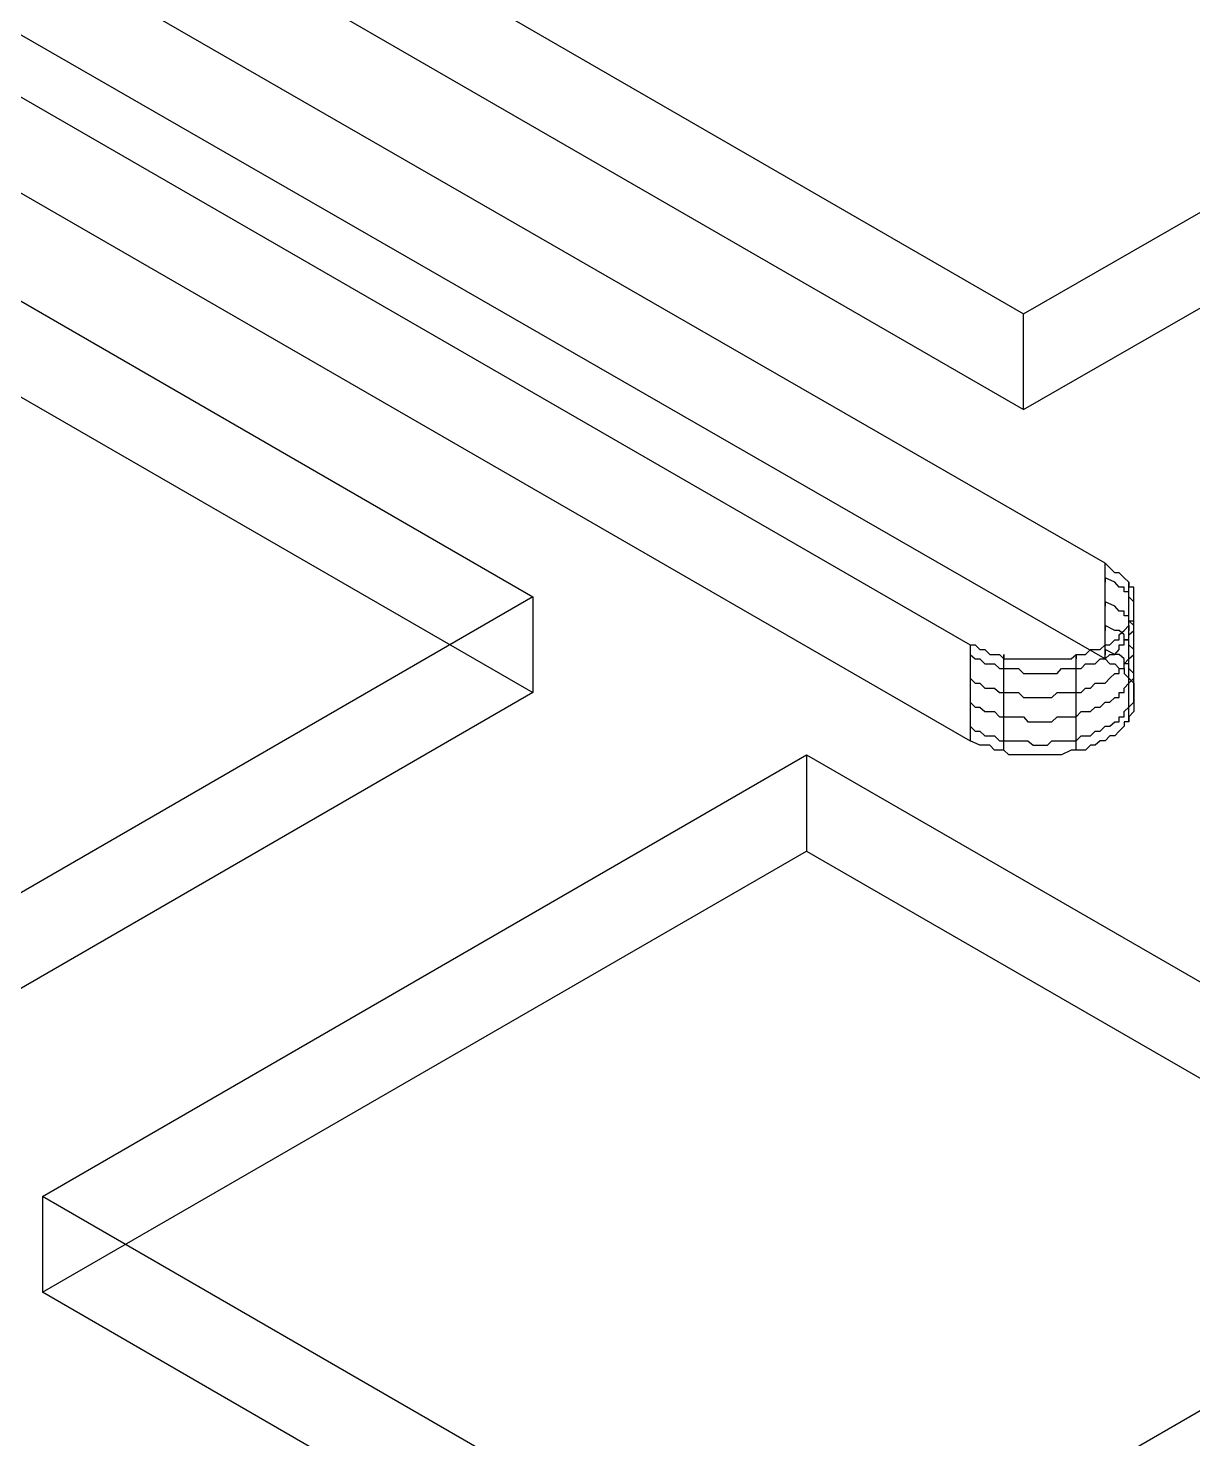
# Model space of a CAD drawing. Header units: millimetres. Extents: x 0 to 2112, y 8 to 1252.
# Drawn here: x 1076.5 to 1140.5, y 666.2 to 743.7 of the extents above; entities that cross this region are included whole.
import ezdxf

# ---------------------------------------------------------------- set-up
doc = ezdxf.new("R2010")
doc.units = ezdxf.units.MM
doc.layers.get('0').update_dxf_attribs({"linetype": 'CONTINUOUS'})

msp = doc.modelspace()

# ---------------------------------------------------------------- linework, layer by layer
at = {"color": 9}
for p, q in [((1135.66, 714.315), (932.907, 831.024)), ((1135.66, 714.315), (932.907, 831.024)), ((925.527, 826.809), (1128.25, 709.824)), ((925.527, 826.809), (1128.25, 709.824)), ((1135.66, 709.052), (932.907, 825.733)), ((1135.66, 709.052), (932.907, 825.733)), ((925.527, 821.517), (1128.25, 704.561)), ((925.527, 821.517), (1128.25, 704.561)), ((1089.18, 752.253), (1131.17, 728.006)), ((1089.18, 752.253), (1131.17, 728.006)), ((1131.17, 728.006), (1173.41, 752.253)), ((1131.17, 728.006), (1173.41, 752.253)), ((1089.18, 746.989), (1131.17, 722.746)), ((1089.18, 746.989), (1131.17, 722.746)), ((1131.17, 722.746), (1173.41, 746.989)), ((1131.17, 722.746), (1173.41, 746.989)), ((1062.26, 736.713), (1104.23, 712.466)), ((1062.26, 736.713), (1104.23, 712.466)), ((1062.26, 731.425), (1104.23, 707.207)), ((1062.26, 731.425), (1104.23, 707.207)), ((1131.17, 722.746), (1131.17, 728.006)), ((1131.17, 722.746), (1131.17, 728.006)), ((1136.19, 713.789), (1135.66, 714.315)), ((1135.66, 709.052), (1135.66, 714.315)), ((1135.66, 709.052), (1135.66, 714.315)), ((1136.19, 713.789), (1135.66, 714.315)), ((1136.19, 713.267), (1135.66, 713.514)), ((1135.66, 713.514), (1135.66, 713.267)), ((1136.43, 713.789), (1136.19, 713.789)), ((1136.43, 713.789), (1136.19, 713.789)), ((1136.71, 713.514), (1136.43, 713.789)), ((1136.71, 713.514), (1136.43, 713.789)), ((1136.96, 713.267), (1136.71, 713.514)), ((1136.71, 713.514), (1136.71, 713.514)), ((1136.96, 713.267), (1136.71, 713.514)), ((1136.71, 713.514), (1136.71, 713.514)), ((1136.43, 712.992), (1136.19, 713.267)), ((1136.71, 712.992), (1136.43, 712.992)), ((1136.71, 712.745), (1136.71, 712.992)), ((1136.96, 712.745), (1136.71, 712.745)), ((1136.96, 712.992), (1136.96, 713.267)), ((1136.96, 708.004), (1136.96, 713.267)), ((1136.96, 713.267), (1136.96, 712.992)), ((1136.96, 712.992), (1136.96, 713.267)), ((1137.24, 712.992), (1136.96, 712.992)), ((1137.24, 712.992), (1136.96, 712.992)), ((1136.96, 712.466), (1136.96, 712.745)), ((1137.24, 712.745), (1137.24, 712.992)), ((1137.24, 712.745), (1137.24, 712.992)), ((1137.24, 712.466), (1137.24, 712.745)), ((1137.24, 712.466), (1137.24, 712.745)), ((1104.23, 712.466), (1062.26, 688.224)), ((1104.23, 712.466), (1062.26, 688.224)), ((1104.23, 712.466), (1104.23, 707.207)), ((1104.23, 712.466), (1104.23, 707.207)), ((1136.19, 711.944), (1135.66, 712.191)), ((1135.66, 712.191), (1135.66, 711.944)), ((1136.43, 711.669), (1136.19, 711.944)), ((1137.24, 712.191), (1136.96, 712.466)), ((1137.24, 712.191), (1137.24, 712.466)), ((1137.24, 712.466), (1137.24, 712.466)), ((1137.24, 712.191), (1137.24, 712.466)), ((1137.24, 712.466), (1137.24, 712.466)), ((1137.24, 711.944), (1137.24, 712.191)), ((1137.24, 711.944), (1137.24, 712.191)), ((1137.24, 712.191), (1137.24, 712.191)), ((1137.24, 711.944), (1137.24, 712.191)), ((1137.24, 711.669), (1137.24, 711.944)), ((1137.24, 711.669), (1137.24, 711.944)), ((1137.24, 711.669), (1137.24, 711.944)), ((1136.71, 711.669), (1136.43, 711.669)), ((1136.71, 711.422), (1136.71, 711.669)), ((1136.96, 711.422), (1136.71, 711.422)), ((1136.96, 711.144), (1136.96, 711.422)), ((1136.96, 710.897), (1136.96, 711.144)), ((1136.96, 711.144), (1137.24, 711.144)), ((1137.24, 710.897), (1136.96, 711.144)), ((1136.96, 710.897), (1136.96, 711.144)), ((1136.96, 711.144), (1137.24, 711.144)), ((1137.24, 711.422), (1137.24, 711.669)), ((1137.24, 711.669), (1137.24, 711.669)), ((1137.24, 711.422), (1137.24, 711.669)), ((1137.24, 711.422), (1137.24, 711.669)), ((1137.24, 711.669), (1137.24, 711.669)), ((1137.24, 711.144), (1137.24, 711.422)), ((1137.24, 711.144), (1137.24, 711.422)), ((1137.24, 711.422), (1137.24, 711.422)), ((1137.24, 711.144), (1137.24, 711.422)), ((1137.24, 710.897), (1137.24, 711.144)), ((1136.19, 710.621), (1135.66, 710.897)), ((1135.66, 710.897), (1135.66, 710.621)), ((1136.43, 710.621), (1136.19, 710.621)), ((1136.43, 710.375), (1136.71, 710.621)), ((1136.71, 710.375), (1136.43, 710.621)), ((1136.43, 710.375), (1136.71, 710.621)), ((1136.43, 710.099), (1136.43, 710.375)), ((1136.43, 710.099), (1136.43, 710.375)), ((1136.71, 710.621), (1136.96, 710.897)), ((1136.71, 710.621), (1136.96, 710.897)), ((1136.71, 710.621), (1136.71, 710.621)), ((1136.71, 710.621), (1136.71, 710.621)), ((1136.71, 710.099), (1136.71, 710.375)), ((1136.96, 705.608), (1136.96, 710.897)), ((1136.96, 710.897), (1136.96, 710.621)), ((1136.96, 710.375), (1137.24, 710.621)), ((1136.96, 710.099), (1136.96, 710.375)), ((1137.24, 710.621), (1137.24, 710.897)), ((1137.24, 710.897), (1137.24, 710.897)), ((1137.24, 710.621), (1137.24, 710.897)), ((1137.24, 710.897), (1137.24, 710.897)), ((1137.24, 710.375), (1137.24, 710.621)), ((1137.24, 710.099), (1137.24, 710.375)), ((1128.25, 709.824), (1128.53, 709.824)), ((1128.25, 709.824), (1128.25, 704.561)), ((1128.25, 709.824), (1128.53, 709.824)), ((1128.25, 709.824), (1128.25, 704.561)), ((1128.53, 709.824), (1128.78, 709.574)), ((1128.53, 709.824), (1128.78, 709.574)), ((1128.78, 709.574), (1129.05, 709.574)), ((1128.78, 709.574), (1129.05, 709.574)), ((1129.05, 709.574), (1129.33, 709.299)), ((1129.05, 709.574), (1129.33, 709.299)), ((1134.59, 709.299), (1134.86, 709.574)), ((1134.59, 709.299), (1134.86, 709.574)), ((1134.86, 709.574), (1135.11, 709.574)), ((1134.86, 709.574), (1135.11, 709.574)), ((1135.11, 709.574), (1135.39, 709.574)), ((1135.11, 709.574), (1135.39, 709.574)), ((1135.39, 709.574), (1135.66, 709.824)), ((1135.39, 709.574), (1135.66, 709.824)), ((1135.66, 709.824), (1135.91, 709.824)), ((1135.66, 709.824), (1135.91, 709.824)), ((1136.19, 709.299), (1135.66, 709.574)), ((1135.66, 709.574), (1135.66, 709.299)), ((1135.91, 709.824), (1136.19, 710.099)), ((1135.91, 709.824), (1136.19, 710.099)), ((1136.19, 710.099), (1136.43, 710.099)), ((1136.19, 710.099), (1136.43, 710.099)), ((1136.19, 709.299), (1136.43, 709.574)), ((1136.43, 709.574), (1136.43, 709.824)), ((1136.43, 709.824), (1136.71, 709.824)), ((1136.96, 710.099), (1136.71, 710.099)), ((1136.71, 709.824), (1136.71, 710.099)), ((1136.71, 710.099), (1136.96, 710.099)), ((1136.96, 709.824), (1136.96, 710.099)), ((1137.24, 709.574), (1136.96, 709.824)), ((1137.24, 709.824), (1137.24, 710.099)), ((1137.24, 710.099), (1137.24, 710.099)), ((1137.24, 709.574), (1137.24, 709.824)), ((1137.24, 709.299), (1137.24, 709.574)), ((1137.24, 709.574), (1137.24, 709.574)), ((1137.24, 709.299), (1137.24, 709.574)), ((1137.24, 709.574), (1137.24, 709.574)), ((1128.25, 709.299), (1128.53, 709.052)), ((1128.53, 709.052), (1128.78, 709.052)), ((1128.78, 709.052), (1129.05, 708.776)), ((1129.05, 708.776), (1129.33, 708.776)), ((1129.33, 709.299), (1129.58, 709.299)), ((1129.33, 709.299), (1129.58, 709.299)), ((1129.33, 708.776), (1129.58, 708.776)), ((1129.58, 709.299), (1129.85, 709.299)), ((1129.58, 709.299), (1129.85, 709.299)), ((1129.58, 708.776), (1129.85, 708.529)), ((1129.85, 709.299), (1130.1, 709.052)), ((1129.85, 709.299), (1130.1, 709.052)), ((1130.1, 704.039), (1130.1, 709.299)), ((1130.1, 709.299), (1130.1, 709.052)), ((1130.1, 709.052), (1130.37, 709.052)), ((1130.1, 709.052), (1130.37, 709.052)), ((1130.37, 709.052), (1130.9, 709.052)), ((1130.37, 709.052), (1130.9, 709.052)), ((1130.9, 709.052), (1131.17, 709.052)), ((1130.9, 709.052), (1131.17, 709.052)), ((1131.17, 709.052), (1131.42, 709.052)), ((1131.17, 709.052), (1131.42, 709.052)), ((1131.42, 709.052), (1131.7, 709.052)), ((1131.42, 709.052), (1131.7, 709.052)), ((1131.7, 709.052), (1132.22, 709.052)), ((1131.7, 709.052), (1132.22, 709.052)), ((1132.22, 709.052), (1132.49, 709.052)), ((1132.22, 709.052), (1132.49, 709.052)), ((1132.49, 709.052), (1132.74, 709.052)), ((1132.49, 709.052), (1132.74, 709.052)), ((1132.74, 709.052), (1133.02, 709.052)), ((1132.74, 709.052), (1133.02, 709.052)), ((1133.02, 709.052), (1133.27, 709.052)), ((1133.02, 709.052), (1133.27, 709.052)), ((1133.27, 709.052), (1133.79, 709.052)), ((1133.27, 709.052), (1133.79, 709.052)), ((1133.79, 709.052), (1134.07, 709.299)), ((1133.79, 709.052), (1134.07, 709.299)), ((1134.07, 709.299), (1134.34, 709.299)), ((1134.07, 704.039), (1134.07, 709.299)), ((1134.07, 709.299), (1134.07, 709.052)), ((1134.07, 709.299), (1134.34, 709.299)), ((1134.34, 709.299), (1134.59, 709.299)), ((1134.34, 709.299), (1134.59, 709.299)), ((1134.34, 708.529), (1134.59, 708.776)), ((1134.59, 708.776), (1134.86, 708.776)), ((1134.86, 708.776), (1135.11, 708.776)), ((1135.11, 708.776), (1135.39, 709.052)), ((1135.39, 709.052), (1135.66, 709.052)), ((1135.66, 709.052), (1135.91, 709.299)), ((1135.66, 709.052), (1135.91, 708.776)), ((1135.66, 709.052), (1135.91, 708.776)), ((1135.91, 709.299), (1136.19, 709.299)), ((1135.91, 708.776), (1136.19, 708.776)), ((1135.91, 708.776), (1136.19, 708.776)), ((1136.43, 709.299), (1136.19, 709.299)), ((1136.19, 708.776), (1136.43, 708.529)), ((1136.19, 708.776), (1136.43, 708.529)), ((1136.71, 709.052), (1136.43, 709.299)), ((1136.71, 708.776), (1136.71, 709.052)), ((1136.71, 708.776), (1136.96, 709.052)), ((1136.96, 708.776), (1136.71, 708.776)), ((1136.71, 708.529), (1136.71, 708.776)), ((1136.96, 709.052), (1137.24, 709.299)), ((1136.96, 709.052), (1136.96, 709.052)), ((1136.96, 708.529), (1136.96, 708.776)), ((1137.24, 709.052), (1137.24, 709.299)), ((1137.24, 708.776), (1137.24, 709.052)), ((1137.24, 709.052), (1137.24, 709.052)), ((1137.24, 708.529), (1137.24, 708.776)), ((1128.25, 708.004), (1128.53, 707.729)), ((1129.85, 708.529), (1130.1, 708.529)), ((1130.1, 708.529), (1130.37, 708.529)), ((1130.37, 708.529), (1130.9, 708.529)), ((1130.9, 708.529), (1131.17, 708.251)), ((1131.17, 708.251), (1131.42, 708.251)), ((1131.42, 708.251), (1131.7, 708.251)), ((1131.7, 708.251), (1132.22, 708.251)), ((1132.22, 708.251), (1132.49, 708.251)), ((1132.49, 708.251), (1132.74, 708.251)), ((1132.74, 708.251), (1133.02, 708.251)), ((1133.02, 708.251), (1133.27, 708.529)), ((1133.27, 708.529), (1133.79, 708.529)), ((1133.79, 708.529), (1134.07, 708.529)), ((1134.07, 708.529), (1134.34, 708.529)), ((1135.66, 707.729), (1135.91, 708.004)), ((1135.91, 708.004), (1136.19, 708.251)), ((1136.19, 708.251), (1136.43, 708.251)), ((1136.43, 708.529), (1136.71, 708.529)), ((1136.43, 708.251), (1136.43, 708.529)), ((1136.43, 708.529), (1136.71, 708.529)), ((1136.43, 708.529), (1136.71, 708.529)), ((1136.71, 708.529), (1136.71, 708.251)), ((1136.71, 708.529), (1136.71, 708.251)), ((1136.71, 708.251), (1136.96, 708.004)), ((1136.71, 708.251), (1136.96, 708.004)), ((1137.24, 708.251), (1136.96, 708.529)), ((1136.96, 708.004), (1136.96, 708.004)), ((1136.96, 708.004), (1137.24, 707.729)), ((1136.96, 707.729), (1137.24, 708.004)), ((1136.96, 708.004), (1136.96, 708.004)), ((1136.96, 708.004), (1137.24, 707.729)), ((1137.24, 708.251), (1137.24, 708.529)), ((1137.24, 708.004), (1137.24, 708.251)), ((1137.24, 708.251), (1137.24, 708.251)), ((1137.24, 708.004), (1137.24, 708.251)), ((1137.24, 708.251), (1137.24, 708.251)), ((1137.24, 707.729), (1137.24, 708.004)), ((1104.23, 707.207), (1062.26, 682.96)), ((1104.23, 707.207), (1062.26, 682.96)), ((1128.53, 707.729), (1128.78, 707.729)), ((1128.78, 707.729), (1129.05, 707.454)), ((1129.05, 707.454), (1129.33, 707.454)), ((1129.33, 707.454), (1129.58, 707.454)), ((1129.58, 707.454), (1129.85, 707.207)), ((1129.85, 707.207), (1130.1, 707.207)), ((1130.1, 707.207), (1130.37, 707.207)), ((1130.37, 707.207), (1130.9, 707.207)), ((1130.9, 707.207), (1131.17, 706.928)), ((1132.74, 706.928), (1133.02, 707.207)), ((1133.02, 707.207), (1133.27, 707.207)), ((1133.27, 707.207), (1133.79, 707.207)), ((1133.79, 707.207), (1134.07, 707.207)), ((1134.07, 707.207), (1134.34, 707.207)), ((1134.34, 707.207), (1134.59, 707.454)), ((1134.59, 707.454), (1134.86, 707.454)), ((1134.86, 707.454), (1135.11, 707.729)), ((1135.11, 707.729), (1135.39, 707.729)), ((1135.39, 707.729), (1135.66, 707.729)), ((1136.43, 706.928), (1136.43, 707.207)), ((1136.43, 707.207), (1136.71, 707.207)), ((1136.71, 707.454), (1136.96, 707.729)), ((1136.71, 707.207), (1136.71, 707.454)), ((1136.96, 707.729), (1136.96, 707.729)), ((1137.24, 707.729), (1137.24, 707.454)), ((1137.24, 707.454), (1137.24, 707.729)), ((1137.24, 707.729), (1137.24, 707.729)), ((1137.24, 707.729), (1137.24, 707.454)), ((1137.24, 707.454), (1137.24, 707.454)), ((1137.24, 707.454), (1137.24, 707.207)), ((1137.24, 707.207), (1137.24, 707.454)), ((1137.24, 707.454), (1137.24, 707.454)), ((1137.24, 707.454), (1137.24, 707.207)), ((1137.24, 707.207), (1137.24, 706.928)), ((1137.24, 706.928), (1137.24, 707.207)), ((1137.24, 707.207), (1137.24, 706.928)), ((1128.25, 706.681), (1128.53, 706.406)), ((1128.53, 706.406), (1128.78, 706.406)), ((1128.78, 706.406), (1129.05, 706.159)), ((1131.17, 706.928), (1131.42, 706.928)), ((1131.42, 706.928), (1131.7, 706.928)), ((1131.7, 706.928), (1132.22, 706.928)), ((1132.22, 706.928), (1132.49, 706.928)), ((1132.49, 706.928), (1132.74, 706.928)), ((1134.86, 706.159), (1135.11, 706.406)), ((1135.11, 706.406), (1135.39, 706.406)), ((1135.39, 706.406), (1135.66, 706.681)), ((1135.66, 706.681), (1135.91, 706.681)), ((1135.91, 706.681), (1136.19, 706.928)), ((1136.19, 706.928), (1136.43, 706.928)), ((1136.71, 706.159), (1136.96, 706.406)), ((1136.96, 706.406), (1137.24, 706.681)), ((1136.96, 706.406), (1136.96, 706.406)), ((1137.24, 706.928), (1137.24, 706.681)), ((1137.24, 706.681), (1137.24, 706.928)), ((1137.24, 706.928), (1137.24, 706.928)), ((1137.24, 706.928), (1137.24, 706.681)), ((1137.24, 706.681), (1137.24, 706.681)), ((1137.24, 706.681), (1137.24, 706.406)), ((1137.24, 706.681), (1137.24, 706.681)), ((1137.24, 706.681), (1137.24, 706.406)), ((1137.24, 706.406), (1137.24, 706.159)), ((1137.24, 706.406), (1137.24, 706.159)), ((1129.05, 706.159), (1129.33, 706.159)), ((1129.33, 706.159), (1129.58, 706.159)), ((1129.58, 706.159), (1129.85, 705.884)), ((1129.85, 705.884), (1130.1, 705.884)), ((1130.1, 705.884), (1130.37, 705.884)), ((1130.37, 705.884), (1130.9, 705.884)), ((1130.9, 705.884), (1131.17, 705.884)), ((1131.17, 705.884), (1131.42, 705.608)), ((1131.42, 705.608), (1131.7, 705.608)), ((1131.7, 705.608), (1132.22, 705.608)), ((1132.22, 705.608), (1132.49, 705.608)), ((1132.49, 705.608), (1132.74, 705.608)), ((1132.74, 705.608), (1133.02, 705.884)), ((1133.02, 705.884), (1133.27, 705.884)), ((1133.27, 705.884), (1133.79, 705.884)), ((1133.79, 705.884), (1134.07, 705.884)), ((1134.07, 705.884), (1134.34, 706.159)), ((1134.34, 706.159), (1134.59, 706.159)), ((1134.59, 706.159), (1134.86, 706.159)), ((1135.91, 705.362), (1136.19, 705.608)), ((1136.19, 705.608), (1136.43, 705.608)), ((1136.43, 705.608), (1136.43, 705.884)), ((1136.43, 705.884), (1136.71, 705.884)), ((1136.71, 705.884), (1136.71, 706.159)), ((1136.96, 705.608), (1136.71, 705.608)), ((1136.71, 705.608), (1136.71, 705.362)), ((1136.96, 705.608), (1136.71, 705.608)), ((1136.71, 705.608), (1136.71, 705.362)), ((1137.24, 706.159), (1136.96, 705.884)), ((1137.24, 706.159), (1136.96, 705.884)), ((1136.96, 705.884), (1136.96, 705.608)), ((1136.96, 705.884), (1136.96, 705.608)), ((1137.24, 706.159), (1137.24, 706.159)), ((1137.24, 706.159), (1137.24, 706.159)), ((1128.25, 705.362), (1128.53, 705.083)), ((1128.53, 705.083), (1128.78, 705.083)), ((1128.78, 705.083), (1129.05, 704.836)), ((1129.05, 704.836), (1129.33, 704.836)), ((1129.33, 704.836), (1129.58, 704.836)), ((1129.58, 704.836), (1129.85, 704.561)), ((1134.07, 704.561), (1134.34, 704.836)), ((1134.34, 704.836), (1134.59, 704.836)), ((1134.59, 704.836), (1134.86, 704.836)), ((1134.86, 704.836), (1135.11, 705.083)), ((1135.11, 705.083), (1135.39, 705.083)), ((1135.39, 705.083), (1135.66, 705.362)), ((1135.66, 705.362), (1135.91, 705.362)), ((1135.91, 704.836), (1135.66, 704.561)), ((1135.91, 704.836), (1135.66, 704.561)), ((1136.19, 704.836), (1135.91, 704.836)), ((1136.19, 704.836), (1135.91, 704.836)), ((1136.43, 705.083), (1136.19, 704.836)), ((1136.43, 705.083), (1136.19, 704.836)), ((1136.71, 705.362), (1136.43, 705.083)), ((1136.71, 705.362), (1136.43, 705.083)), ((1136.43, 705.083), (1136.43, 705.083)), ((1136.43, 705.083), (1136.43, 705.083)), ((1128.78, 704.314), (1128.25, 704.561)), ((1128.78, 704.314), (1128.25, 704.561)), ((1129.05, 704.314), (1128.78, 704.314)), ((1129.05, 704.314), (1128.78, 704.314)), ((1129.33, 704.314), (1129.05, 704.314)), ((1129.33, 704.314), (1129.05, 704.314)), ((1129.58, 704.039), (1129.33, 704.314)), ((1129.58, 704.039), (1129.33, 704.314)), ((1129.85, 704.039), (1129.58, 704.039)), ((1129.85, 704.039), (1129.58, 704.039)), ((1129.85, 704.561), (1130.1, 704.561)), ((1130.1, 704.039), (1129.85, 704.039)), ((1130.1, 704.039), (1129.85, 704.039)), ((1130.1, 704.561), (1130.37, 704.561)), ((1130.37, 703.788), (1130.1, 704.039)), ((1130.37, 703.788), (1130.1, 704.039)), ((1130.37, 704.561), (1130.9, 704.561)), ((1130.9, 704.561), (1131.17, 704.561)), ((1131.17, 704.561), (1131.42, 704.561)), ((1131.42, 704.561), (1131.7, 704.314)), ((1131.7, 704.314), (1132.22, 704.314)), ((1132.22, 704.314), (1132.49, 704.314)), ((1132.49, 704.314), (1132.74, 704.561)), ((1132.74, 704.561), (1133.02, 704.561)), ((1133.02, 704.561), (1133.27, 704.561)), ((1133.27, 704.561), (1133.79, 704.561)), ((1133.79, 704.039), (1133.27, 703.788)), ((1133.79, 704.039), (1133.27, 703.788)), ((1133.79, 704.561), (1134.07, 704.561)), ((1134.07, 704.039), (1133.79, 704.039)), ((1134.07, 704.039), (1133.79, 704.039)), ((1134.34, 704.039), (1134.07, 704.039)), ((1134.34, 704.039), (1134.07, 704.039)), ((1134.59, 704.039), (1134.34, 704.039)), ((1134.59, 704.039), (1134.34, 704.039)), ((1134.86, 704.314), (1134.59, 704.039)), ((1134.86, 704.314), (1134.59, 704.039)), ((1135.11, 704.314), (1134.86, 704.314)), ((1135.11, 704.314), (1134.86, 704.314)), ((1135.39, 704.561), (1135.11, 704.314)), ((1135.39, 704.561), (1135.11, 704.314)), ((1135.66, 704.561), (1135.39, 704.561)), ((1135.66, 704.561), (1135.39, 704.561)), ((1077.31, 679.545), (1119.27, 703.788)), ((1077.31, 679.545), (1119.27, 703.788)), ((1119.27, 703.788), (1161.26, 679.545)), ((1119.27, 703.788), (1119.27, 698.5)), ((1119.27, 703.788), (1119.27, 698.5)), ((1119.27, 703.788), (1161.26, 679.545)), ((1130.9, 703.788), (1130.37, 703.788)), ((1130.9, 703.788), (1130.37, 703.788)), ((1131.17, 703.788), (1130.9, 703.788)), ((1131.17, 703.788), (1130.9, 703.788)), ((1131.42, 703.788), (1131.17, 703.788)), ((1131.42, 703.788), (1131.17, 703.788)), ((1131.7, 703.788), (1131.42, 703.788)), ((1131.7, 703.788), (1131.42, 703.788)), ((1132.22, 703.788), (1131.7, 703.788)), ((1132.22, 703.788), (1131.7, 703.788)), ((1132.49, 703.788), (1132.22, 703.788)), ((1132.49, 703.788), (1132.22, 703.788)), ((1132.74, 703.788), (1132.49, 703.788)), ((1132.74, 703.788), (1132.49, 703.788)), ((1133.02, 703.788), (1132.74, 703.788)), ((1133.02, 703.788), (1132.74, 703.788)), ((1133.27, 703.788), (1133.02, 703.788)), ((1133.27, 703.788), (1133.02, 703.788)), ((1077.31, 674.282), (1119.27, 698.5)), ((1077.31, 674.282), (1119.27, 698.5)), ((1119.27, 698.5), (1161.26, 674.282)), ((1119.27, 698.5), (1161.26, 674.282)), ((1119.27, 655.299), (1077.31, 679.545)), ((1077.31, 679.545), (1077.31, 674.282)), ((1119.27, 655.299), (1077.31, 679.545)), ((1077.31, 679.545), (1077.31, 674.282)), ((1161.26, 679.545), (1119.27, 655.299)), ((1161.26, 679.545), (1119.27, 655.299)), ((1119.27, 650.035), (1077.31, 674.282)), ((1119.27, 650.035), (1077.31, 674.282))]:
    msp.add_line(p, q, dxfattribs=at)

doc.saveas('drawing.dxf')
